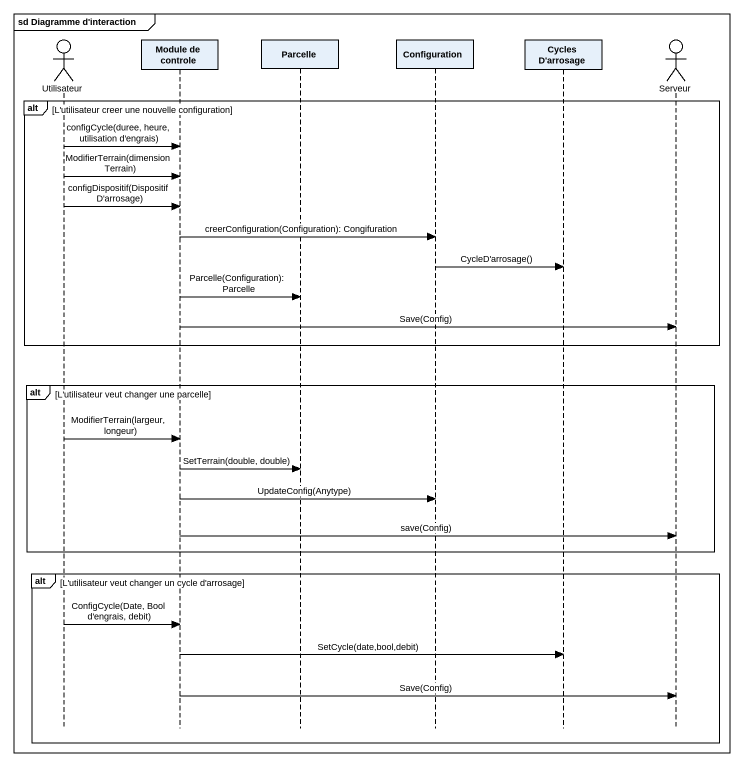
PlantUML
@startuml
mainframe sd Diagramme d'interaction
hide footbox
actor Utilisateur
participant "Module de controle" as Module_de_controle
participant Parcelle
participant Configuration
participant "Cycles D'arrosage" as Cycles_D_arrosage
actor Serveur

alt L'utilisateur creer une nouvelle configuration
  Utilisateur -> Module_de_controle : configCycle(duree, heure, utilisation d'engrais)
  Utilisateur -> Module_de_controle : ModifierTerrain(dimensionTerrain)
  Utilisateur -> Module_de_controle : configDispositif(Dispositif D'arrosage)
  Module_de_controle -> Configuration : creerConfiguration(Configuration): Congifuration
  Configuration -> Cycles_D_arrosage : CycleD'arrosage()
  Module_de_controle -> Parcelle : Parcelle(Configuration): Parcelle
  Module_de_controle -> Serveur : Save(Config)
end
alt L'utilisateur veut changer une parcelle
  Utilisateur -> Module_de_controle : ModifierTerrain(largeur, longeur)
  Module_de_controle -> Parcelle : SetTerrain(double, double)
  Module_de_controle -> Configuration : UpdateConfig(Anytype)
  Module_de_controle -> Serveur : save(Config)
end
alt L'utilisateur veut changer un cycle d'arrosage
  Utilisateur -> Module_de_controle : ConfigCycle(Date, Bool d'engrais, debit)
  Module_de_controle -> Cycles_D_arrosage : SetCycle(date,bool,debit)
  Module_de_controle -> Serveur : Save(Config)
end
@enduml
